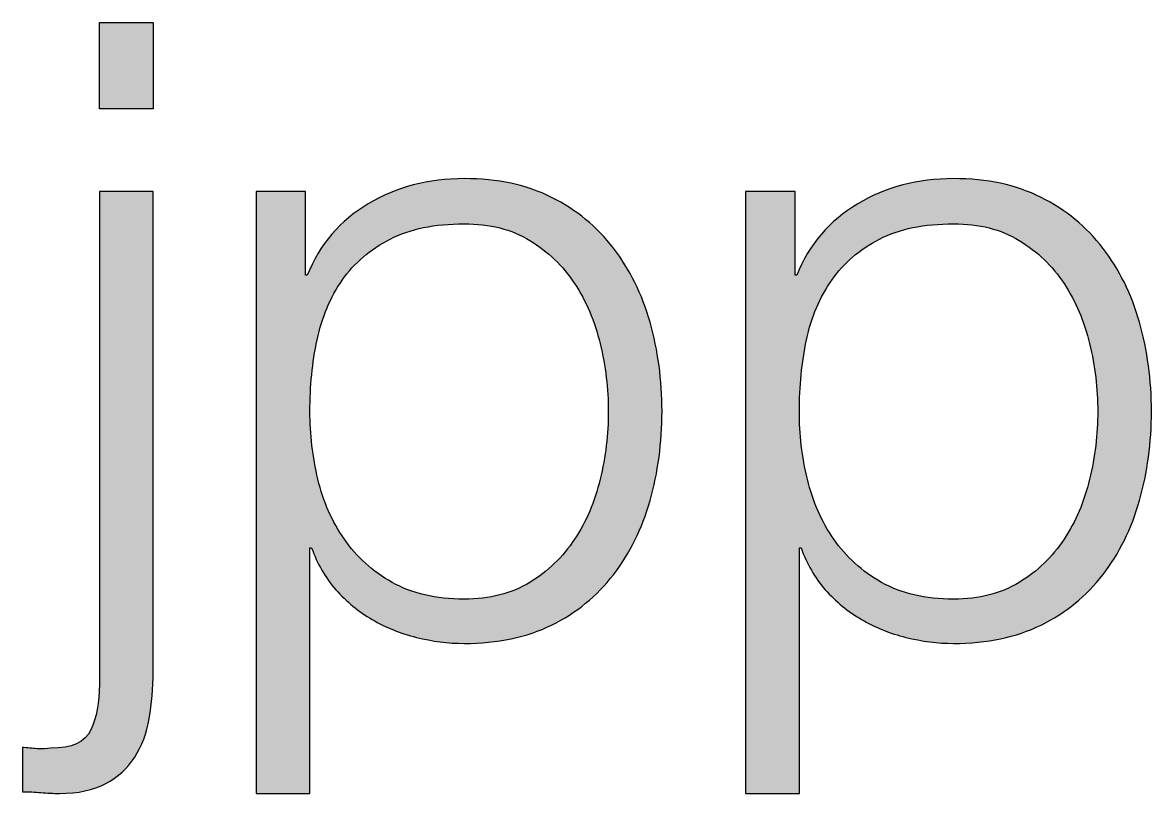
# Paper-space layout 'A3mask (portrait)' of a CAD drawing. Extents: x 0 to 277, y 0 to 394.
# Drawn here: x 218.155 to 220.671, y 21.162 to 22.88 of the extents above; entities that cross this region are included whole.
import ezdxf
from ezdxf.enums import TextEntityAlignment as Align

# ---------------------------------------------------------------- set-up
doc = ezdxf.new("R2010")
doc.units = 0
doc.layers.get('0').update_dxf_attribs({"linetype": 'CONTINUOUS'})
doc.layers.get('Defpoints').update_dxf_attribs({"linetype": 'CONTINUOUS'})
doc.layers.add('JPP_Mask', color=7, linetype='CONTINUOUS')
doc.styles.add('JPP', font='arial.ttf')

# ---------------------------------------------------------------- blocks, each defined once
blk = doc.blocks.new('A3mask (portrait)')
at = {"true_color": 0x004a91}
blk.add_hatch(color=154, dxfattribs=at).paths.add_polyline_path([(218.4457, 22.8797), (218.3261, 22.8797), (218.3261, 22.6878), (218.4457, 22.6878)])
h = blk.add_hatch(color=154, dxfattribs=at)
edge = h.paths.add_edge_path(flags=16)
edge.add_spline(control_points=[(219.4422, 22.1643), (219.4301, 22.2142), (219.4111, 22.259), (219.3851, 22.2982), (219.3591, 22.3376), (219.326, 22.3696), (219.2854, 22.3942), (219.2448, 22.419), (219.1961, 22.4313), (219.139, 22.4313), (219.0732, 22.4313), (219.0182, 22.4199), (218.9739, 22.397), (218.9293, 22.3742), (218.8941, 22.3439), (218.8674, 22.3058), (218.8407, 22.2678), (218.8222, 22.2235), (218.8113, 22.1729), (218.8006, 22.1221), (218.7953, 22.069), (218.7953, 22.0133), (218.7953, 21.9625), (218.8011, 21.9122), (218.8131, 21.8621), (218.8252, 21.812), (218.8449, 21.7675), (218.8721, 21.7283), (218.8994, 21.6888), (218.9349, 21.6571), (218.9785, 21.6322), (219.0224, 21.6077), (219.0757, 21.5951), (219.139, 21.5951), (219.1961, 21.5951), (219.2448, 21.6077), (219.2854, 21.6322), (219.326, 21.6571), (219.3591, 21.6888), (219.3851, 21.7283), (219.4111, 21.7675), (219.4301, 21.812), (219.4422, 21.8621), (219.4542, 21.9122), (219.4603, 21.9625), (219.4603, 22.0133), (219.4603, 22.0639), (219.4542, 22.1142), (219.4422, 22.1643)], knot_values=[0, 0, 0, 0, 1, 1, 1, 2, 2, 2, 3, 3, 3, 4, 4, 4, 5, 5, 5, 6, 6, 6, 7, 7, 7, 8, 8, 8, 9, 9, 9, 10, 10, 10, 11, 11, 11, 12, 12, 12, 13, 13, 13, 14, 14, 14, 15, 15, 15, 16, 16, 16, 16], degree=3, periodic=0)
edge = h.paths.add_edge_path()
edge.add_spline(control_points=[(218.7858, 22.5034), (218.7858, 22.5034), (218.7858, 22.3172), (218.7858, 22.3172), (218.7858, 22.3172), (218.7895, 22.3172), (218.7895, 22.3172), (218.8173, 22.3856), (218.8625, 22.4385), (218.9254, 22.4758), (218.988, 22.5132), (219.0592, 22.532), (219.139, 22.532), (219.2139, 22.532), (219.2787, 22.518), (219.3339, 22.4902), (219.3891, 22.4624), (219.435, 22.4246), (219.4716, 22.377), (219.5083, 22.3297), (219.5357, 22.2745), (219.5533, 22.2119), (219.5711, 22.149), (219.58, 22.0829), (219.58, 22.0133), (219.58, 21.9435), (219.5711, 21.8774), (219.5533, 21.8146), (219.5357, 21.7519), (219.5083, 21.697), (219.4716, 21.6494), (219.435, 21.6019), (219.3891, 21.5645), (219.3339, 21.5372), (219.2787, 21.51), (219.2139, 21.4963), (219.139, 21.4963), (219.1035, 21.4963), (219.068, 21.501), (219.0328, 21.5098), (218.9973, 21.5186), (218.9644, 21.5318), (218.934, 21.5497), (218.9036, 21.5673), (218.8765, 21.5896), (218.853, 21.616), (218.8296, 21.6427), (218.8117, 21.6738), (218.799, 21.7093), (218.799, 21.7093), (218.7953, 21.7093), (218.7953, 21.7093), (218.7953, 21.7093), (218.7953, 21.1621), (218.7953, 21.1621), (218.7953, 21.1621), (218.6756, 21.1621), (218.6756, 21.1621), (218.6756, 21.1621), (218.6756, 22.5034), (218.6756, 22.5034), (218.6756, 22.5034), (218.7858, 22.5034), (218.7858, 22.5034)], knot_values=[0, 0, 0, 0, 1, 1, 1, 2, 2, 2, 3, 3, 3, 4, 4, 4, 5, 5, 5, 6, 6, 6, 7, 7, 7, 8, 8, 8, 9, 9, 9, 10, 10, 10, 11, 11, 11, 12, 12, 12, 13, 13, 13, 14, 14, 14, 15, 15, 15, 16, 16, 16, 17, 17, 17, 18, 18, 18, 19, 19, 19, 20, 20, 20, 21, 21, 21, 21], degree=3, periodic=0)
h = blk.add_hatch(color=154, dxfattribs=at)
edge = h.paths.add_edge_path()
edge.add_spline(control_points=[(220.4247, 21.5372), (220.4799, 21.5645), (220.5258, 21.6019), (220.5625, 21.6494), (220.5991, 21.697), (220.6265, 21.7519), (220.6441, 21.8146)], knot_values=[9, 9, 9, 9, 10, 10, 10, 11, 11, 11, 11], degree=3, periodic=0)
edge.add_spline(control_points=[(220.6441, 21.8146), (220.662, 21.8774), (220.6708, 21.9435), (220.6708, 22.0133)], knot_values=[8, 8, 8, 8, 9, 9, 9, 9], degree=3, periodic=0)
edge.add_spline(control_points=[(220.6708, 22.0133), (220.6708, 22.0829), (220.662, 22.149), (220.6441, 22.2119)], knot_values=[7, 7, 7, 7, 8, 8, 8, 8], degree=3, periodic=0)
edge.add_spline(control_points=[(220.6441, 22.2119), (220.6265, 22.2745), (220.5991, 22.3297), (220.5625, 22.377)], knot_values=[6, 6, 6, 6, 7, 7, 7, 7], degree=3, periodic=0)
edge.add_spline(control_points=[(220.5625, 22.377), (220.5258, 22.4246), (220.4799, 22.4624), (220.4247, 22.4902), (220.3695, 22.518), (220.3048, 22.532), (220.2299, 22.532)], knot_values=[4, 4, 4, 4, 5, 5, 5, 6, 6, 6, 6], degree=3, periodic=0)
edge.add_spline(control_points=[(220.2299, 22.532), (220.1501, 22.532), (220.0789, 22.5132), (220.0162, 22.4758)], knot_values=[3, 3, 3, 3, 4, 4, 4, 4], degree=3, periodic=0)
edge.add_spline(control_points=[(220.0162, 22.4758), (219.9534, 22.4385), (219.9082, 22.3856), (219.8803, 22.3172)], knot_values=[2, 2, 2, 2, 3, 3, 3, 3], degree=3, periodic=0)
edge.add_spline(control_points=[(219.8766, 22.3172), (219.8766, 22.3172), (219.8766, 22.3637), (219.8766, 22.4103)], knot_values=[0.5, 0.5, 0.5, 0.5, 1, 1, 1, 1], degree=3, periodic=0)
edge.add_spline(control_points=[(219.8766, 22.4103), (219.8766, 22.4569), (219.8766, 22.5034), (219.8766, 22.5034), (219.8766, 22.5034), (219.8658, 22.5034), (219.8511, 22.5034)], knot_values=[20.687456, 20.687456, 20.687456, 20.687456, 21.187456, 21.187456, 21.187456, 21.5, 21.5, 21.5, 21.5], degree=3, periodic=0)
edge.add_spline(control_points=[(219.8511, 22.5034), (219.8363, 22.5034), (219.8174, 22.5034), (219.8013, 22.5034)], knot_values=[20.374962, 20.374962, 20.374962, 20.374962, 20.687456, 20.687456, 20.687456, 20.687456], degree=3, periodic=0)
edge.add_spline(control_points=[(219.8013, 22.5034), (219.7932, 22.5034), (219.7858, 22.5034), (219.7799, 22.5034)], knot_values=[20.218716, 20.218716, 20.218716, 20.218716, 20.374962, 20.374962, 20.374962, 20.374962], degree=3, periodic=0)
edge.add_spline(control_points=[(219.7664, 22.5034), (219.7664, 22.5034), (219.7664, 22.5034), (219.7664, 22.5034), (219.7664, 22.5034), (219.7664, 22.5034), (219.7664, 22.5034)], knot_values=[19.999756, 19.999756, 19.999756, 19.999756, 20.001191, 20.001191, 20.001191, 20.001435, 20.001435, 20.001435, 20.001435], degree=3, periodic=0)
edge.add_spline(control_points=[(219.7664, 22.5025), (219.7664, 22.5008), (219.7664, 22.4972), (219.7664, 22.4918)], knot_values=[19.945284, 19.945284, 19.945284, 19.945284, 19.984345, 19.984345, 19.984345, 19.984345], degree=3, periodic=0)
edge.add_spline(control_points=[(219.7664, 22.4918), (219.7664, 22.4864), (219.7664, 22.4792), (219.7664, 22.4703)], knot_values=[19.906222, 19.906222, 19.906222, 19.906222, 19.945284, 19.945284, 19.945284, 19.945284], degree=3, periodic=0)
edge.add_spline(control_points=[(219.7664, 22.4703), (219.7664, 22.4525), (219.7664, 22.428), (219.7664, 22.3982)], knot_values=[19.828098, 19.828098, 19.828098, 19.828098, 19.906222, 19.906222, 19.906222, 19.906222], degree=3, periodic=0)
edge.add_spline(control_points=[(219.7664, 22.3982), (219.7664, 22.3683), (219.7664, 22.3331), (219.7664, 22.2938)], knot_values=[19.749975, 19.749975, 19.749975, 19.749975, 19.828098, 19.828098, 19.828098, 19.828098], degree=3, periodic=0)
edge.add_spline(control_points=[(219.7664, 22.2938), (219.7664, 22.1366), (219.7664, 21.9139), (219.7664, 21.7076)], knot_values=[19.437481, 19.437481, 19.437481, 19.437481, 19.749975, 19.749975, 19.749975, 19.749975], degree=3, periodic=0)
edge.add_spline(control_points=[(219.7664, 21.7076), (219.7664, 21.5013), (219.7664, 21.3114), (219.7664, 21.2197)], knot_values=[19.124987, 19.124987, 19.124987, 19.124987, 19.437481, 19.437481, 19.437481, 19.437481], degree=3, periodic=0)
edge.add_spline(control_points=[(219.7664, 21.2197), (219.7664, 21.2083), (219.7664, 21.1983), (219.7664, 21.1901)], knot_values=[19.085926, 19.085926, 19.085926, 19.085926, 19.124987, 19.124987, 19.124987, 19.124987], degree=3, periodic=0)
edge.add_spline(control_points=[(219.7664, 21.1901), (219.7664, 21.1819), (219.7664, 21.1753), (219.7664, 21.1707)], knot_values=[19.046864, 19.046864, 19.046864, 19.046864, 19.085926, 19.085926, 19.085926, 19.085926], degree=3, periodic=0)
edge.add_spline(control_points=[(219.7664, 21.1621), (219.7664, 21.1621), (219.7664, 21.1621), (219.7664, 21.1621), (219.7664, 21.1621), (219.7664, 21.1621), (219.7664, 21.1621)], knot_values=[18.999258, 18.999258, 18.999258, 18.999258, 18.999583, 18.999583, 18.999583, 19.000326, 19.000326, 19.000326, 19.000326], degree=3, periodic=0)
edge.add_spline(control_points=[(219.7704, 21.1621), (219.7722, 21.1621), (219.7746, 21.1621), (219.7775, 21.1621)], knot_values=[18.812494, 18.812494, 18.812494, 18.812494, 18.890617, 18.890617, 18.890617, 18.890617], degree=3, periodic=0)
edge.add_spline(control_points=[(219.7775, 21.1621), (219.7832, 21.1621), (219.7907, 21.1621), (219.7991, 21.1621)], knot_values=[18.656247, 18.656247, 18.656247, 18.656247, 18.812494, 18.812494, 18.812494, 18.812494], degree=3, periodic=0)
edge.add_spline(control_points=[(219.7991, 21.1621), (219.8076, 21.1621), (219.8169, 21.1621), (219.8263, 21.1621)], knot_values=[18.5, 18.5, 18.5, 18.5, 18.656247, 18.656247, 18.656247, 18.656247], degree=3, periodic=0)
edge.add_spline(control_points=[(219.8263, 21.1621), (219.8356, 21.1621), (219.845, 21.1621), (219.8534, 21.1621)], knot_values=[18.343753, 18.343753, 18.343753, 18.343753, 18.5, 18.5, 18.5, 18.5], degree=3, periodic=0)
edge.add_spline(control_points=[(219.8534, 21.1621), (219.8619, 21.1621), (219.8694, 21.1621), (219.8751, 21.1621)], knot_values=[18.187506, 18.187506, 18.187506, 18.187506, 18.343753, 18.343753, 18.343753, 18.343753], degree=3, periodic=0)
edge.add_spline(control_points=[(219.8861, 21.1621), (219.8861, 21.1621), (219.8861, 21.1621), (219.8861, 21.1621), (219.8861, 21.1621), (219.8861, 21.1621), (219.8861, 21.1621)], knot_values=[17.999522, 17.999522, 17.999522, 17.999522, 18.000874, 18.000874, 18.000874, 18.001353, 18.001353, 18.001353, 18.001353], degree=3, periodic=0)
edge.add_spline(control_points=[(219.8861, 21.1656), (219.8861, 21.1675), (219.8861, 21.1702), (219.8861, 21.1735)], knot_values=[17.914074, 17.914074, 17.914074, 17.914074, 17.953136, 17.953136, 17.953136, 17.953136], degree=3, periodic=0)
edge.add_spline(control_points=[(219.8861, 21.1735), (219.8861, 21.1769), (219.8861, 21.1809), (219.8861, 21.1856)], knot_values=[17.875012, 17.875012, 17.875012, 17.875012, 17.914074, 17.914074, 17.914074, 17.914074], degree=3, periodic=0)
edge.add_spline(control_points=[(219.8861, 21.1856), (219.8861, 21.223), (219.8861, 21.3005), (219.8861, 21.3846)], knot_values=[17.562519, 17.562519, 17.562519, 17.562519, 17.875012, 17.875012, 17.875012, 17.875012], degree=3, periodic=0)
edge.add_spline(control_points=[(219.8861, 21.3846), (219.8861, 21.4688), (219.8861, 21.5596), (219.8861, 21.6237)], knot_values=[17.250025, 17.250025, 17.250025, 17.250025, 17.562519, 17.562519, 17.562519, 17.562519], degree=3, periodic=0)
edge.add_spline(control_points=[(219.8861, 21.6237), (219.8861, 21.6398), (219.8861, 21.6541), (219.8861, 21.6663)], knot_values=[17.171902, 17.171902, 17.171902, 17.171902, 17.250025, 17.250025, 17.250025, 17.250025], degree=3, periodic=0)
edge.add_spline(control_points=[(219.8861, 21.6663), (219.8861, 21.6785), (219.8861, 21.6885), (219.8861, 21.6957)], knot_values=[17.093778, 17.093778, 17.093778, 17.093778, 17.171902, 17.171902, 17.171902, 17.171902], degree=3, periodic=0)
edge.add_spline(control_points=[(219.8861, 21.6957), (219.8861, 21.6994), (219.8861, 21.7023), (219.8861, 21.7045)], knot_values=[17.054716, 17.054716, 17.054716, 17.054716, 17.093778, 17.093778, 17.093778, 17.093778], degree=3, periodic=0)
edge.add_spline(control_points=[(219.8861, 21.7045), (219.8861, 21.7067), (219.8861, 21.7082), (219.8861, 21.7089)], knot_values=[17.015655, 17.015655, 17.015655, 17.015655, 17.054716, 17.054716, 17.054716, 17.054716], degree=3, periodic=0)
edge.add_spline(control_points=[(219.8861, 21.7089), (219.8861, 21.7089), (219.8861, 21.709), (219.8861, 21.7091)], knot_values=[17.010772, 17.010772, 17.010772, 17.010772, 17.015655, 17.015655, 17.015655, 17.015655], degree=3, periodic=0)
edge.add_spline(control_points=[(219.8861, 21.7091), (219.8861, 21.7091), (219.8861, 21.7092), (219.8861, 21.7092)], knot_values=[17.005889, 17.005889, 17.005889, 17.005889, 17.010772, 17.010772, 17.010772, 17.010772], degree=3, periodic=0)
edge.add_spline(control_points=[(219.8861, 21.7092), (219.8861, 21.7092), (219.8861, 21.7092), (219.8861, 21.7092)], knot_values=[17.003448, 17.003448, 17.003448, 17.003448, 17.005889, 17.005889, 17.005889, 17.005889], degree=3, periodic=0)
edge.add_spline(control_points=[(219.8861, 21.7092), (219.8861, 21.7092), (219.8861, 21.7093), (219.8861, 21.7093)], knot_values=[17.001007, 17.001007, 17.001007, 17.001007, 17.003448, 17.003448, 17.003448, 17.003448], degree=3, periodic=0)
edge.add_spline(control_points=[(219.8861, 21.7093), (219.8861, 21.7093), (219.8861, 21.7093), (219.8861, 21.7093), (219.8861, 21.7093), (219.8861, 21.7093), (219.8861, 21.7093)], knot_values=[16.996124, 16.996124, 16.996124, 16.996124, 16.996825, 16.996825, 16.996825, 17.000701, 17.000701, 17.000701, 17.000701], degree=3, periodic=0)
edge.add_spline(control_points=[(219.8861, 21.7093), (219.8861, 21.7093), (219.8861, 21.7093), (219.8861, 21.7093)], knot_values=[16.986358, 16.986358, 16.986358, 16.986358, 16.996124, 16.996124, 16.996124, 16.996124], degree=3, periodic=0)
edge.add_spline(control_points=[(219.8861, 21.7093), (219.8861, 21.7093), (219.8861, 21.7093), (219.8861, 21.7093)], knot_values=[16.976593, 16.976593, 16.976593, 16.976593, 16.986358, 16.986358, 16.986358, 16.986358], degree=3, periodic=0)
edge.add_spline(control_points=[(219.8861, 21.7093), (219.8861, 21.7093), (219.8861, 21.7093), (219.8861, 21.7093)], knot_values=[16.957062, 16.957062, 16.957062, 16.957062, 16.976593, 16.976593, 16.976593, 16.976593], degree=3, periodic=0)
edge.add_spline(control_points=[(219.8861, 21.7093), (219.8861, 21.7093), (219.8862, 21.7093), (219.8862, 21.7093)], knot_values=[16.937531, 16.937531, 16.937531, 16.937531, 16.957062, 16.957062, 16.957062, 16.957062], degree=3, periodic=0)
edge.add_spline(control_points=[(219.8862, 21.7093), (219.8862, 21.7093), (219.8864, 21.7093), (219.8866, 21.7093)], knot_values=[16.781284, 16.781284, 16.781284, 16.781284, 16.937531, 16.937531, 16.937531, 16.937531], degree=3, periodic=0)
edge.add_spline(control_points=[(219.8866, 21.7093), (219.8868, 21.7093), (219.887, 21.7093), (219.8873, 21.7093)], knot_values=[16.625037, 16.625037, 16.625037, 16.625037, 16.781284, 16.781284, 16.781284, 16.781284], degree=3, periodic=0)
edge.add_spline(control_points=[(219.8873, 21.7093), (219.8878, 21.7093), (219.8885, 21.7093), (219.889, 21.7093)], knot_values=[16.312544, 16.312544, 16.312544, 16.312544, 16.625037, 16.625037, 16.625037, 16.625037], degree=3, periodic=0)
edge.add_spline(control_points=[(219.889, 21.7093), (219.8895, 21.7093), (219.8898, 21.7093), (219.8898, 21.7093), (219.9026, 21.6738), (219.9204, 21.6427), (219.9439, 21.616)], knot_values=[15, 15, 15, 15, 15.312544, 15.312544, 15.312544, 16.312544, 16.312544, 16.312544, 16.312544], degree=3, periodic=0)
edge.add_spline(control_points=[(219.9439, 21.616), (219.9673, 21.5896), (219.9944, 21.5673), (220.0248, 21.5497)], knot_values=[14, 14, 14, 14, 15, 15, 15, 15], degree=3, periodic=0)
edge.add_spline(control_points=[(220.0248, 21.5497), (220.0552, 21.5318), (220.0881, 21.5186), (220.1236, 21.5098)], knot_values=[13, 13, 13, 13, 14, 14, 14, 14], degree=3, periodic=0)
edge.add_spline(control_points=[(220.1236, 21.5098), (220.1589, 21.501), (220.1944, 21.4963), (220.2299, 21.4963)], knot_values=[12, 12, 12, 12, 13, 13, 13, 13], degree=3, periodic=0)
edge.add_spline(control_points=[(220.2299, 21.4963), (220.3048, 21.4963), (220.3695, 21.51), (220.4247, 21.5372)], knot_values=[11, 11, 11, 11, 12, 12, 12, 12], degree=3, periodic=0)
edge = h.paths.add_edge_path(flags=16)
edge.add_spline(control_points=[(219.9629, 21.7283), (219.9358, 21.7675), (219.916, 21.812), (219.904, 21.8621), (219.8919, 21.9122), (219.8861, 21.9625), (219.8861, 22.0133)], knot_values=[7, 7, 7, 7, 8, 8, 8, 9, 9, 9, 9], degree=3, periodic=0)
edge.add_spline(control_points=[(219.8861, 22.0133), (219.8861, 22.069), (219.8915, 22.1221), (219.9021, 22.1729)], knot_values=[6, 6, 6, 6, 7, 7, 7, 7], degree=3, periodic=0)
edge.add_spline(control_points=[(219.9021, 22.1729), (219.913, 22.2235), (219.9316, 22.2678), (219.9583, 22.3058), (219.9849, 22.3439), (220.0202, 22.3742), (220.0647, 22.397)], knot_values=[4, 4, 4, 4, 5, 5, 5, 6, 6, 6, 6], degree=3, periodic=0)
edge.add_spline(control_points=[(220.0647, 22.397), (220.109, 22.4199), (220.164, 22.4313), (220.2299, 22.4313)], knot_values=[3, 3, 3, 3, 4, 4, 4, 4], degree=3, periodic=0)
edge.add_spline(control_points=[(220.2299, 22.4313), (220.2869, 22.4313), (220.3356, 22.419), (220.3762, 22.3942)], knot_values=[2, 2, 2, 2, 3, 3, 3, 3], degree=3, periodic=0)
edge.add_spline(control_points=[(220.3762, 22.3942), (220.4168, 22.3696), (220.45, 22.3376), (220.476, 22.2982)], knot_values=[1, 1, 1, 1, 2, 2, 2, 2], degree=3, periodic=0)
edge.add_spline(control_points=[(220.476, 22.2982), (220.5019, 22.259), (220.521, 22.2142), (220.533, 22.1643)], knot_values=[0, 0, 0, 0, 1, 1, 1, 1], degree=3, periodic=0)
edge.add_spline(control_points=[(220.533, 22.1643), (220.5451, 22.1142), (220.5511, 22.0639), (220.5511, 22.0133)], knot_values=[15, 15, 15, 15, 16, 16, 16, 16], degree=3, periodic=0)
edge.add_spline(control_points=[(220.5511, 22.0133), (220.5511, 21.9625), (220.5451, 21.9122), (220.533, 21.8621), (220.521, 21.812), (220.5019, 21.7675), (220.476, 21.7283)], knot_values=[13, 13, 13, 13, 14, 14, 14, 15, 15, 15, 15], degree=3, periodic=0)
edge.add_spline(control_points=[(220.476, 21.7283), (220.45, 21.6888), (220.4168, 21.6571), (220.3762, 21.6322)], knot_values=[12, 12, 12, 12, 13, 13, 13, 13], degree=3, periodic=0)
edge.add_spline(control_points=[(220.3762, 21.6322), (220.3356, 21.6077), (220.2869, 21.5951), (220.2299, 21.5951)], knot_values=[11, 11, 11, 11, 12, 12, 12, 12], degree=3, periodic=0)
edge.add_spline(control_points=[(220.2299, 21.5951), (220.1665, 21.5951), (220.1132, 21.6077), (220.0694, 21.6322)], knot_values=[10, 10, 10, 10, 11, 11, 11, 11], degree=3, periodic=0)
edge.add_spline(control_points=[(220.0694, 21.6322), (220.0258, 21.6571), (219.9903, 21.6888), (219.9629, 21.7283)], knot_values=[9, 9, 9, 9, 10, 10, 10, 10], degree=3, periodic=0)
h = blk.add_hatch(color=154, dxfattribs=at)
edge = h.paths.add_edge_path()
edge.add_spline(control_points=[(218.4457, 21.4337), (218.4457, 21.4337), (218.4457, 22.5034), (218.4457, 22.5034), (218.4457, 22.5034), (218.4158, 22.5034), (218.3859, 22.5034)], knot_values=[13.49999, 13.49999, 13.49999, 13.49999, 14.49999, 14.49999, 14.49999, 15, 15, 15, 15], degree=3, periodic=0)
edge.add_spline(control_points=[(218.3859, 22.5034), (218.356, 22.5034), (218.3261, 22.5034), (218.3261, 22.5034), (218.3261, 22.5034), (218.3261, 22.5034), (218.3261, 22.5034)], knot_values=[12.999756, 12.999756, 12.999756, 12.999756, 13.499746, 13.499746, 13.499746, 13.49999, 13.49999, 13.49999, 13.49999], degree=3, periodic=0)
edge.add_spline(control_points=[(218.3261, 22.4964), (218.3261, 22.4949), (218.3261, 22.4931), (218.3261, 22.4911)], knot_values=[12.937501, 12.937501, 12.937501, 12.937501, 12.953126, 12.953126, 12.953126, 12.953126], degree=3, periodic=0)
edge.add_spline(control_points=[(218.3261, 22.4911), (218.3261, 22.4871), (218.3261, 22.4821), (218.3261, 22.4763)], knot_values=[12.906252, 12.906252, 12.906252, 12.906252, 12.937501, 12.937501, 12.937501, 12.937501], degree=3, periodic=0)
edge.add_spline(control_points=[(218.3261, 22.4763), (218.3261, 22.4705), (218.3261, 22.4638), (218.3261, 22.4562)], knot_values=[12.875002, 12.875002, 12.875002, 12.875002, 12.906252, 12.906252, 12.906252, 12.906252], degree=3, periodic=0)
edge.add_spline(control_points=[(218.3261, 22.4562), (218.3261, 22.4412), (218.3261, 22.423), (218.3261, 22.4021)], knot_values=[12.812504, 12.812504, 12.812504, 12.812504, 12.875002, 12.875002, 12.875002, 12.875002], degree=3, periodic=0)
edge.add_spline(control_points=[(218.3261, 22.4021), (218.3261, 22.3812), (218.3261, 22.3576), (218.3261, 22.3318)], knot_values=[12.750005, 12.750005, 12.750005, 12.750005, 12.812504, 12.812504, 12.812504, 12.812504], degree=3, periodic=0)
edge.add_spline(control_points=[(218.3261, 22.3318), (218.3261, 22.2804), (218.3261, 22.2203), (218.3261, 22.156)], knot_values=[12.625008, 12.625008, 12.625008, 12.625008, 12.750005, 12.750005, 12.750005, 12.750005], degree=3, periodic=0)
edge.add_spline(control_points=[(218.3261, 22.156), (218.3261, 22.0916), (218.3261, 22.023), (218.3261, 21.9543)], knot_values=[12.50001, 12.50001, 12.50001, 12.50001, 12.625008, 12.625008, 12.625008, 12.625008], degree=3, periodic=0)
edge.add_spline(control_points=[(218.3261, 21.9543), (218.3261, 21.817), (218.3261, 21.6798), (218.3261, 21.5768)], knot_values=[12.250015, 12.250015, 12.250015, 12.250015, 12.50001, 12.50001, 12.50001, 12.50001], degree=3, periodic=0)
edge.add_spline(control_points=[(218.3261, 21.5768), (218.3261, 21.4738), (218.3261, 21.4052), (218.3261, 21.4052), (218.3261, 21.3646), (218.3196, 21.3307), (218.307, 21.3036)], knot_values=[11, 11, 11, 11, 11.250015, 11.250015, 11.250015, 12.250015, 12.250015, 12.250015, 12.250015], degree=3, periodic=0)
edge.add_spline(control_points=[(218.307, 21.3036), (218.2943, 21.2762), (218.2646, 21.2628), (218.2177, 21.2628)], knot_values=[10, 10, 10, 10, 11, 11, 11, 11], degree=3, periodic=0)
edge.add_spline(control_points=[(218.2177, 21.2628), (218.2089, 21.2614), (218.1987, 21.2611), (218.1874, 21.2618)], knot_values=[9, 9, 9, 9, 10, 10, 10, 10], degree=3, periodic=0)
edge.add_spline(control_points=[(218.1874, 21.2618), (218.176, 21.2623), (218.1651, 21.2635), (218.1549, 21.2646)], knot_values=[8, 8, 8, 8, 9, 9, 9, 9], degree=3, periodic=0)
edge.add_spline(control_points=[(218.1549, 21.2646), (218.1549, 21.2646), (218.1549, 21.1658), (218.1549, 21.1658), (218.169, 21.1658), (218.1825, 21.1651), (218.1959, 21.164)], knot_values=[6, 6, 6, 6, 7, 7, 7, 8, 8, 8, 8], degree=3, periodic=0)
edge.add_spline(control_points=[(218.1959, 21.164), (218.2092, 21.1626), (218.2228, 21.1621), (218.2368, 21.1621)], knot_values=[5, 5, 5, 5, 6, 6, 6, 6], degree=3, periodic=0)
edge.add_spline(control_points=[(218.2368, 21.1621), (218.2785, 21.1621), (218.3131, 21.1693), (218.3402, 21.1839)], knot_values=[4, 4, 4, 4, 5, 5, 5, 5], degree=3, periodic=0)
edge.add_spline(control_points=[(218.3402, 21.1839), (218.3676, 21.1985), (218.3889, 21.218), (218.4049, 21.2428)], knot_values=[3, 3, 3, 3, 4, 4, 4, 4], degree=3, periodic=0)
edge.add_spline(control_points=[(218.4049, 21.2428), (218.4207, 21.2674), (218.4314, 21.2962), (218.4372, 21.3291), (218.443, 21.362), (218.4457, 21.3971), (218.4457, 21.4337)], knot_values=[1, 1, 1, 1, 2, 2, 2, 3, 3, 3, 3], degree=3, periodic=0)
at = {"layer": 'Defpoints', "color": 154, "true_color": 0x004a91}
blk.add_lwpolyline([(218.4457, 22.8797), (218.4457, 22.6878), (218.3261, 22.6878), (218.3261, 22.8797), (218.4457, 22.8797)], dxfattribs=at)
for points, knots in [([(218.7858, 22.5034), (218.7858, 22.5034), (218.7858, 22.3172), (218.7858, 22.3172), (218.7858, 22.3172), (218.7895, 22.3172), (218.7895, 22.3172), (218.8173, 22.3856), (218.8625, 22.4385), (218.9254, 22.4758), (218.988, 22.5132), (219.0592, 22.532), (219.139, 22.532), (219.2139, 22.532), (219.2787, 22.518), (219.3339, 22.4902), (219.3891, 22.4624), (219.435, 22.4246), (219.4716, 22.377), (219.5083, 22.3297), (219.5357, 22.2745), (219.5533, 22.2119), (219.5711, 22.149), (219.58, 22.0829), (219.58, 22.0133), (219.58, 21.9435), (219.5711, 21.8774), (219.5533, 21.8146), (219.5357, 21.7519), (219.5083, 21.697), (219.4716, 21.6494), (219.435, 21.6019), (219.3891, 21.5645), (219.3339, 21.5372), (219.2787, 21.51), (219.2139, 21.4963), (219.139, 21.4963), (219.1035, 21.4963), (219.068, 21.501), (219.0328, 21.5098), (218.9973, 21.5186), (218.9644, 21.5318), (218.934, 21.5497), (218.9036, 21.5673), (218.8765, 21.5896), (218.853, 21.616), (218.8296, 21.6427), (218.8117, 21.6738), (218.799, 21.7093), (218.799, 21.7093), (218.7953, 21.7093), (218.7953, 21.7093), (218.7953, 21.7093), (218.7953, 21.1621), (218.7953, 21.1621), (218.7953, 21.1621), (218.6756, 21.1621), (218.6756, 21.1621), (218.6756, 21.1621), (218.6756, 22.5034), (218.6756, 22.5034), (218.6756, 22.5034), (218.7858, 22.5034), (218.7858, 22.5034)], [0, 0, 0, 0, 1, 1, 1, 2, 2, 2, 3, 3, 3, 4, 4, 4, 5, 5, 5, 6, 6, 6, 7, 7, 7, 8, 8, 8, 9, 9, 9, 10, 10, 10, 11, 11, 11, 12, 12, 12, 13, 13, 13, 14, 14, 14, 15, 15, 15, 16, 16, 16, 17, 17, 17, 18, 18, 18, 19, 19, 19, 20, 20, 20, 21, 21, 21, 21]), ([(219.8766, 22.5034), (219.8766, 22.5034), (219.8766, 22.3172), (219.8766, 22.3172), (219.8766, 22.3172), (219.8803, 22.3172), (219.8803, 22.3172), (219.9082, 22.3856), (219.9534, 22.4385), (220.0162, 22.4758), (220.0789, 22.5132), (220.1501, 22.532), (220.2299, 22.532), (220.3048, 22.532), (220.3695, 22.518), (220.4247, 22.4902), (220.4799, 22.4624), (220.5258, 22.4246), (220.5625, 22.377), (220.5991, 22.3297), (220.6265, 22.2745), (220.6441, 22.2119), (220.662, 22.149), (220.6708, 22.0829), (220.6708, 22.0133), (220.6708, 21.9435), (220.662, 21.8774), (220.6441, 21.8146), (220.6265, 21.7519), (220.5991, 21.697), (220.5625, 21.6494), (220.5258, 21.6019), (220.4799, 21.5645), (220.4247, 21.5372), (220.3695, 21.51), (220.3048, 21.4963), (220.2299, 21.4963), (220.1944, 21.4963), (220.1589, 21.501), (220.1236, 21.5098), (220.0881, 21.5186), (220.0552, 21.5318), (220.0248, 21.5497), (219.9944, 21.5673), (219.9673, 21.5896), (219.9439, 21.616), (219.9204, 21.6427), (219.9026, 21.6738), (219.8898, 21.7093), (219.8898, 21.7093), (219.8861, 21.7093), (219.8861, 21.7093), (219.8861, 21.7093), (219.8861, 21.1621), (219.8861, 21.1621), (219.8861, 21.1621), (219.7664, 21.1621), (219.7664, 21.1621), (219.7664, 21.1621), (219.7664, 22.5034), (219.7664, 22.5034), (219.7664, 22.5034), (219.8766, 22.5034), (219.8766, 22.5034)], [0, 0, 0, 0, 1, 1, 1, 2, 2, 2, 3, 3, 3, 4, 4, 4, 5, 5, 5, 6, 6, 6, 7, 7, 7, 8, 8, 8, 9, 9, 9, 10, 10, 10, 11, 11, 11, 12, 12, 12, 13, 13, 13, 14, 14, 14, 15, 15, 15, 16, 16, 16, 17, 17, 17, 18, 18, 18, 19, 19, 19, 20, 20, 20, 21, 21, 21, 21]), ([(218.4457, 22.5034), (218.4457, 22.5034), (218.4457, 21.4337), (218.4457, 21.4337), (218.4457, 21.3971), (218.443, 21.362), (218.4372, 21.3291), (218.4314, 21.2962), (218.4207, 21.2674), (218.4049, 21.2428), (218.3889, 21.218), (218.3676, 21.1985), (218.3402, 21.1839), (218.3131, 21.1693), (218.2785, 21.1621), (218.2368, 21.1621), (218.2228, 21.1621), (218.2092, 21.1626), (218.1959, 21.164), (218.1825, 21.1651), (218.169, 21.1658), (218.1549, 21.1658), (218.1549, 21.1658), (218.1549, 21.2646), (218.1549, 21.2646), (218.1651, 21.2635), (218.176, 21.2623), (218.1874, 21.2618), (218.1987, 21.2611), (218.2089, 21.2614), (218.2177, 21.2628), (218.2646, 21.2628), (218.2943, 21.2762), (218.307, 21.3036), (218.3196, 21.3307), (218.3261, 21.3646), (218.3261, 21.4052), (218.3261, 21.4052), (218.3261, 22.5034), (218.3261, 22.5034), (218.3261, 22.5034), (218.4457, 22.5034), (218.4457, 22.5034)], [0, 0, 0, 0, 1, 1, 1, 2, 2, 2, 3, 3, 3, 4, 4, 4, 5, 5, 5, 6, 6, 6, 7, 7, 7, 8, 8, 8, 9, 9, 9, 10, 10, 10, 11, 11, 11, 12, 12, 12, 13, 13, 13, 14, 14, 14, 14]), ([(219.4422, 22.1643), (219.4301, 22.2142), (219.4111, 22.259), (219.3851, 22.2982), (219.3591, 22.3376), (219.326, 22.3696), (219.2854, 22.3942), (219.2448, 22.419), (219.1961, 22.4313), (219.139, 22.4313), (219.0732, 22.4313), (219.0182, 22.4199), (218.9739, 22.397), (218.9293, 22.3742), (218.8941, 22.3439), (218.8674, 22.3058), (218.8407, 22.2678), (218.8222, 22.2235), (218.8113, 22.1729), (218.8006, 22.1221), (218.7953, 22.069), (218.7953, 22.0133), (218.7953, 21.9625), (218.8011, 21.9122), (218.8131, 21.8621), (218.8252, 21.812), (218.8449, 21.7675), (218.8721, 21.7283), (218.8994, 21.6888), (218.9349, 21.6571), (218.9785, 21.6322), (219.0224, 21.6077), (219.0757, 21.5951), (219.139, 21.5951), (219.1961, 21.5951), (219.2448, 21.6077), (219.2854, 21.6322), (219.326, 21.6571), (219.3591, 21.6888), (219.3851, 21.7283), (219.4111, 21.7675), (219.4301, 21.812), (219.4422, 21.8621), (219.4542, 21.9122), (219.4603, 21.9625), (219.4603, 22.0133), (219.4603, 22.0639), (219.4542, 22.1142), (219.4422, 22.1643)], [0, 0, 0, 0, 1, 1, 1, 2, 2, 2, 3, 3, 3, 4, 4, 4, 5, 5, 5, 6, 6, 6, 7, 7, 7, 8, 8, 8, 9, 9, 9, 10, 10, 10, 11, 11, 11, 12, 12, 12, 13, 13, 13, 14, 14, 14, 15, 15, 15, 16, 16, 16, 16]), ([(220.533, 22.1643), (220.521, 22.2142), (220.5019, 22.259), (220.476, 22.2982), (220.45, 22.3376), (220.4168, 22.3696), (220.3762, 22.3942), (220.3356, 22.419), (220.2869, 22.4313), (220.2299, 22.4313), (220.164, 22.4313), (220.109, 22.4199), (220.0647, 22.397), (220.0202, 22.3742), (219.9849, 22.3439), (219.9583, 22.3058), (219.9316, 22.2678), (219.913, 22.2235), (219.9021, 22.1729), (219.8915, 22.1221), (219.8861, 22.069), (219.8861, 22.0133), (219.8861, 21.9625), (219.8919, 21.9122), (219.904, 21.8621), (219.916, 21.812), (219.9358, 21.7675), (219.9629, 21.7283), (219.9903, 21.6888), (220.0258, 21.6571), (220.0694, 21.6322), (220.1132, 21.6077), (220.1665, 21.5951), (220.2299, 21.5951), (220.2869, 21.5951), (220.3356, 21.6077), (220.3762, 21.6322), (220.4168, 21.6571), (220.45, 21.6888), (220.476, 21.7283), (220.5019, 21.7675), (220.521, 21.812), (220.533, 21.8621), (220.5451, 21.9122), (220.5511, 21.9625), (220.5511, 22.0133), (220.5511, 22.0639), (220.5451, 22.1142), (220.533, 22.1643)], [0, 0, 0, 0, 1, 1, 1, 2, 2, 2, 3, 3, 3, 4, 4, 4, 5, 5, 5, 6, 6, 6, 7, 7, 7, 8, 8, 8, 9, 9, 9, 10, 10, 10, 11, 11, 11, 12, 12, 12, 13, 13, 13, 14, 14, 14, 15, 15, 15, 16, 16, 16, 16])]:
    blk.add_open_spline(points, degree=3, knots=knots, dxfattribs=at)
at = {"color": 7, "style": 'JPP'}
for tag, p in [('Client', (244.02, 56.35)), ('Project1', (244.02, 44.1)), ('Project2', (244.02, 40.425)), ('Project3', (244.02, 36.75)), ('Title1', (244.02, 28.175)), ('Title2', (244.02, 24.5)), ('Title3', (244.02, 20.825)), ('Status', (191.1, 3.675))]:
    blk.add_attdef(tag, text='', height=1.7, dxfattribs=at).set_placement(p, align=Align.MIDDLE_LEFT)
at = {"color": 2, "style": 'JPP'}
for tag, p in [('Scale', (204.575, 12.25)), ('Checked', (248.675, 12.25)), ('Drawn', (226.625, 12.25)), ('Date', (270.725, 12.25))]:
    blk.add_attdef(tag, text='', height=1, dxfattribs=at).set_placement(p, align=Align.MIDDLE_CENTER)
at = {"color": 6, "style": 'JPP'}
for tag, p in [('Ref', (235.2, 3.675)), ('DrgNo.', (255.78, 3.675))]:
    blk.add_attdef(tag, text='', height=2, dxfattribs=at).set_placement(p, align=Align.MIDDLE_LEFT)
blk.add_attdef('Rev', text='', height=2, dxfattribs=at).set_placement((272.5746, 3.675), align=Align.MIDDLE_CENTER)

psp = doc.layouts.new('A3mask (portrait)')

# ---------------------------------------------------------------- block references
at = {"layer": 'JPP_Mask'}
psp.add_blockref('A3mask (portrait)', (0, 0), dxfattribs=at)

doc.saveas('drawing.dxf')
